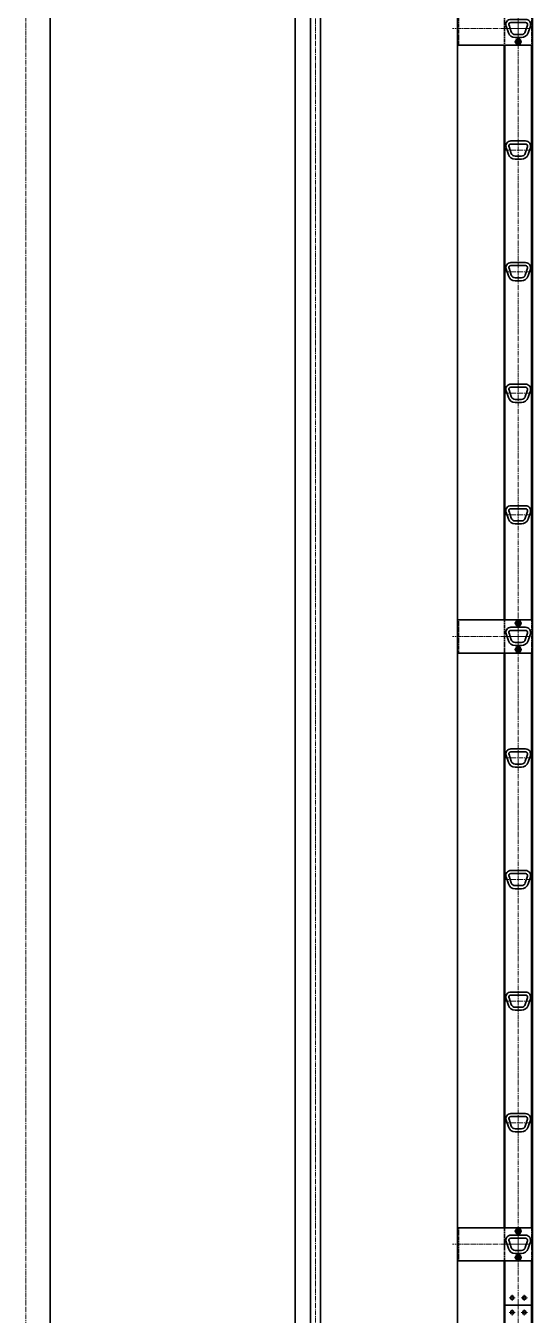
# Model space of a CAD drawing. Header units: millimetres. Extents: x -67280 to 67280, y -47520 to 47520.
# Drawn here: x 18142 to 19394, y 13115 to 16297 of the extents above; entities that cross this region are included whole.
import ezdxf

# ---------------------------------------------------------------- set-up
doc = ezdxf.new("R2010")
doc.units = ezdxf.units.MM
doc.linetypes.add('点画线', pattern=[18, 12, -2, 2, -2])
doc.linetypes.add('虚线', pattern=[2, 1, -1])
for name, color, linetype, lineweight in [('EB0', 7, 'Continuous', 35), ('EB0_1', 7, 'Continuous', 35), ('中心线层', 1, '点画线', 18), ('尺寸线层', 4, 'Continuous', 18), ('粗实线层', 7, 'Continuous', 35), ('细实线层', 3, 'Continuous', 18), ('虚线层', 100, '虚线', 18)]:
    doc.layers.add(name, color=color, linetype=linetype, lineweight=lineweight)

# ---------------------------------------------------------------- blocks, each defined once
blk = doc.blocks.new('*X1468')
at = {"layer": 'EB0'}
for p, q in [((115, 4650), (185, 4650)), ((115, 4650), (115, 4541)), ((117, 4650), (117, 4541)), ((183, 4650), (183, 4541)), ((185, 4650), (185, -150))]:
    blk.add_line(p, q, dxfattribs=at)
for centre in [(135, 4632), (165, 4632)]:
    blk.add_circle(centre, 4.5, dxfattribs=at)
at = {"layer": '中心线层', "linetype": '点画线', "lineweight": 18}
for p, q in [((150, 4653), (150, -153)), ((127.5, 4632), (142.5, 4632)), ((135, 4639.5), (135, 4624.5)), ((172.5, 4632), (157.5, 4632)), ((165, 4639.5), (165, 4624.5))]:
    blk.add_line(p, q, dxfattribs=at)
blk = doc.blocks.new('*X1498')
at = {"layer": 'EB0'}
for p, q in [((-29.9, 6), (-24.4, -10.5)), ((-22.8, 8.4), (-17.3, -8.2)), ((18.1, 22.5), (-18.1, 22.5)), ((-18.1, 15), (18.1, 15)), ((17.3, -8.2), (22.8, 8.4)), ((24.4, -10.5), (29.9, 6)), ((-7.8, -15), (7.8, -15)), ((-7.8, -22.5), (7.8, -22.5))]:
    blk.add_line(p, q, dxfattribs=at)
for centre, radius, start, end in [((-18.1, 10), 12.5, 90, 198.4349), ((-18.1, 10), 5, 90, 198.4349), ((18.1, 10), 12.5, 341.5651, 90), ((18.1, 10), 5, 341.5651, 90), ((-7.8, -5), 17.5, 198.4349, 270), ((-7.8, -5), 10, 198.4349, 270), ((7.8, -5), 10, 270, 341.5651), ((7.8, -5), 17.5, 270, 341.5651)]:
    blk.add_arc(centre, radius, start, end, dxfattribs=at)
at = {"layer": '中心线层', "linetype": '点画线', "lineweight": 18}
blk.add_line((-35.6, 0), (36.9, 0), dxfattribs=at)
blk = doc.blocks.new('*X1499')
at = {"layer": 'EB0'}
for p, q in [((-29.9, 6), (-24.4, -10.5)), ((-22.8, 8.4), (-17.3, -8.2)), ((18.1, 22.5), (-18.1, 22.5)), ((-18.1, 15), (18.1, 15)), ((17.3, -8.2), (22.8, 8.4)), ((24.4, -10.5), (29.9, 6)), ((-7.8, -15), (7.8, -15)), ((-7.8, -22.5), (7.8, -22.5))]:
    blk.add_line(p, q, dxfattribs=at)
for centre, radius, start, end in [((-18.1, 10), 12.5, 90, 198.4349), ((-18.1, 10), 5, 90, 198.4349), ((18.1, 10), 12.5, 341.5651, 90), ((18.1, 10), 5, 341.5651, 90), ((-7.8, -5), 17.5, 198.4349, 270), ((-7.8, -5), 10, 198.4349, 270), ((7.8, -5), 10, 270, 341.5651), ((7.8, -5), 17.5, 270, 341.5651)]:
    blk.add_arc(centre, radius, start, end, dxfattribs=at)
at = {"layer": '中心线层', "linetype": '点画线', "lineweight": 18}
blk.add_line((-35.6, 0), (36.9, 0), dxfattribs=at)
blk = doc.blocks.new('*X1500')
at = {"layer": 'EB0'}
for p, q in [((-29.9, 6), (-24.4, -10.5)), ((-22.8, 8.4), (-17.3, -8.2)), ((18.1, 22.5), (-18.1, 22.5)), ((-18.1, 15), (18.1, 15)), ((17.3, -8.2), (22.8, 8.4)), ((24.4, -10.5), (29.9, 6)), ((-7.8, -15), (7.8, -15)), ((-7.8, -22.5), (7.8, -22.5))]:
    blk.add_line(p, q, dxfattribs=at)
for centre, radius, start, end in [((-18.1, 10), 12.5, 90, 198.4349), ((-18.1, 10), 5, 90, 198.4349), ((18.1, 10), 12.5, 341.5651, 90), ((18.1, 10), 5, 341.5651, 90), ((-7.8, -5), 17.5, 198.4349, 270), ((-7.8, -5), 10, 198.4349, 270), ((7.8, -5), 10, 270, 341.5651), ((7.8, -5), 17.5, 270, 341.5651)]:
    blk.add_arc(centre, radius, start, end, dxfattribs=at)
at = {"layer": '中心线层', "linetype": '点画线', "lineweight": 18}
blk.add_line((-35.6, 0), (36.9, 0), dxfattribs=at)
blk = doc.blocks.new('*X1501')
at = {"layer": 'EB0'}
for p, q in [((-29.9, 6), (-24.4, -10.5)), ((-22.8, 8.4), (-17.3, -8.2)), ((18.1, 22.5), (-18.1, 22.5)), ((-18.1, 15), (18.1, 15)), ((17.3, -8.2), (22.8, 8.4)), ((24.4, -10.5), (29.9, 6)), ((-7.8, -15), (7.8, -15)), ((-7.8, -22.5), (7.8, -22.5))]:
    blk.add_line(p, q, dxfattribs=at)
for centre, radius, start, end in [((-18.1, 10), 12.5, 90, 198.4349), ((-18.1, 10), 5, 90, 198.4349), ((18.1, 10), 12.5, 341.5651, 90), ((18.1, 10), 5, 341.5651, 90), ((-7.8, -5), 17.5, 198.4349, 270), ((-7.8, -5), 10, 198.4349, 270), ((7.8, -5), 10, 270, 341.5651), ((7.8, -5), 17.5, 270, 341.5651)]:
    blk.add_arc(centre, radius, start, end, dxfattribs=at)
at = {"layer": '中心线层', "linetype": '点画线', "lineweight": 18}
blk.add_line((-35.6, 0), (36.9, 0), dxfattribs=at)
blk = doc.blocks.new('*X1502')
at = {"layer": 'EB0'}
for p, q in [((-29.9, 6), (-24.4, -10.5)), ((-22.8, 8.4), (-17.3, -8.2)), ((18.1, 22.5), (-18.1, 22.5)), ((-18.1, 15), (18.1, 15)), ((17.3, -8.2), (22.8, 8.4)), ((24.4, -10.5), (29.9, 6)), ((-7.8, -15), (7.8, -15)), ((-7.8, -22.5), (7.8, -22.5))]:
    blk.add_line(p, q, dxfattribs=at)
for centre, radius, start, end in [((-18.1, 10), 12.5, 90, 198.4349), ((-18.1, 10), 5, 90, 198.4349), ((18.1, 10), 12.5, 341.5651, 90), ((18.1, 10), 5, 341.5651, 90), ((-7.8, -5), 17.5, 198.4349, 270), ((-7.8, -5), 10, 198.4349, 270), ((7.8, -5), 10, 270, 341.5651), ((7.8, -5), 17.5, 270, 341.5651)]:
    blk.add_arc(centre, radius, start, end, dxfattribs=at)
at = {"layer": '中心线层', "linetype": '点画线', "lineweight": 18}
blk.add_line((-35.6, 0), (36.9, 0), dxfattribs=at)
blk = doc.blocks.new('*X1503')
at = {"layer": 'EB0'}
for p, q in [((-29.9, 6), (-24.4, -10.5)), ((-22.8, 8.4), (-17.3, -8.2)), ((18.1, 22.5), (-18.1, 22.5)), ((-18.1, 15), (18.1, 15)), ((17.3, -8.2), (22.8, 8.4)), ((24.4, -10.5), (29.9, 6)), ((-7.8, -15), (7.8, -15)), ((-7.8, -22.5), (7.8, -22.5))]:
    blk.add_line(p, q, dxfattribs=at)
for centre, radius, start, end in [((-18.1, 10), 12.5, 90, 198.4349), ((-18.1, 10), 5, 90, 198.4349), ((18.1, 10), 12.5, 341.5651, 90), ((18.1, 10), 5, 341.5651, 90), ((-7.8, -5), 17.5, 198.4349, 270), ((-7.8, -5), 10, 198.4349, 270), ((7.8, -5), 10, 270, 341.5651), ((7.8, -5), 17.5, 270, 341.5651)]:
    blk.add_arc(centre, radius, start, end, dxfattribs=at)
at = {"layer": '中心线层', "linetype": '点画线', "lineweight": 18}
blk.add_line((-35.6, 0), (36.9, 0), dxfattribs=at)
blk = doc.blocks.new('*X1504')
at = {"layer": 'EB0'}
for p, q in [((-29.9, 6), (-24.4, -10.5)), ((-22.8, 8.4), (-17.3, -8.2)), ((18.1, 22.5), (-18.1, 22.5)), ((-18.1, 15), (18.1, 15)), ((17.3, -8.2), (22.8, 8.4)), ((24.4, -10.5), (29.9, 6)), ((-7.8, -15), (7.8, -15)), ((-7.8, -22.5), (7.8, -22.5))]:
    blk.add_line(p, q, dxfattribs=at)
for centre, radius, start, end in [((-18.1, 10), 12.5, 90, 198.4349), ((-18.1, 10), 5, 90, 198.4349), ((18.1, 10), 12.5, 341.5651, 90), ((18.1, 10), 5, 341.5651, 90), ((-7.8, -5), 17.5, 198.4349, 270), ((-7.8, -5), 10, 198.4349, 270), ((7.8, -5), 10, 270, 341.5651), ((7.8, -5), 17.5, 270, 341.5651)]:
    blk.add_arc(centre, radius, start, end, dxfattribs=at)
at = {"layer": '中心线层', "linetype": '点画线', "lineweight": 18}
blk.add_line((-35.6, 0), (36.9, 0), dxfattribs=at)
blk = doc.blocks.new('*X1505')
at = {"layer": 'EB0'}
for p, q in [((-29.9, 6), (-24.4, -10.5)), ((-22.8, 8.4), (-17.3, -8.2)), ((18.1, 22.5), (-18.1, 22.5)), ((-18.1, 15), (18.1, 15)), ((17.3, -8.2), (22.8, 8.4)), ((24.4, -10.5), (29.9, 6)), ((-7.8, -15), (7.8, -15)), ((-7.8, -22.5), (7.8, -22.5))]:
    blk.add_line(p, q, dxfattribs=at)
for centre, radius, start, end in [((-18.1, 10), 12.5, 90, 198.4349), ((-18.1, 10), 5, 90, 198.4349), ((18.1, 10), 12.5, 341.5651, 90), ((18.1, 10), 5, 341.5651, 90), ((-7.8, -5), 17.5, 198.4349, 270), ((-7.8, -5), 10, 198.4349, 270), ((7.8, -5), 10, 270, 341.5651), ((7.8, -5), 17.5, 270, 341.5651)]:
    blk.add_arc(centre, radius, start, end, dxfattribs=at)
at = {"layer": '中心线层', "linetype": '点画线', "lineweight": 18}
blk.add_line((-35.6, 0), (36.9, 0), dxfattribs=at)
blk = doc.blocks.new('*X1506')
at = {"layer": 'EB0'}
for p, q in [((-29.9, 6), (-24.4, -10.5)), ((-22.8, 8.4), (-17.3, -8.2)), ((18.1, 22.5), (-18.1, 22.5)), ((-18.1, 15), (18.1, 15)), ((17.3, -8.2), (22.8, 8.4)), ((24.4, -10.5), (29.9, 6)), ((-7.8, -15), (7.8, -15)), ((-7.8, -22.5), (7.8, -22.5))]:
    blk.add_line(p, q, dxfattribs=at)
for centre, radius, start, end in [((-18.1, 10), 12.5, 90, 198.4349), ((-18.1, 10), 5, 90, 198.4349), ((18.1, 10), 12.5, 341.5651, 90), ((18.1, 10), 5, 341.5651, 90), ((-7.8, -5), 17.5, 198.4349, 270), ((-7.8, -5), 10, 198.4349, 270), ((7.8, -5), 10, 270, 341.5651), ((7.8, -5), 17.5, 270, 341.5651)]:
    blk.add_arc(centre, radius, start, end, dxfattribs=at)
at = {"layer": '中心线层', "linetype": '点画线', "lineweight": 18}
blk.add_line((-35.6, 0), (36.9, 0), dxfattribs=at)
blk = doc.blocks.new('*X1507')
at = {"layer": 'EB0'}
for p, q in [((-29.9, 6), (-24.4, -10.5)), ((-22.8, 8.4), (-17.3, -8.2)), ((18.1, 22.5), (-18.1, 22.5)), ((-18.1, 15), (18.1, 15)), ((17.3, -8.2), (22.8, 8.4)), ((24.4, -10.5), (29.9, 6)), ((-7.8, -15), (7.8, -15)), ((-7.8, -22.5), (7.8, -22.5))]:
    blk.add_line(p, q, dxfattribs=at)
for centre, radius, start, end in [((-18.1, 10), 12.5, 90, 198.4349), ((-18.1, 10), 5, 90, 198.4349), ((18.1, 10), 12.5, 341.5651, 90), ((18.1, 10), 5, 341.5651, 90), ((-7.8, -5), 17.5, 198.4349, 270), ((-7.8, -5), 10, 198.4349, 270), ((7.8, -5), 10, 270, 341.5651), ((7.8, -5), 17.5, 270, 341.5651)]:
    blk.add_arc(centre, radius, start, end, dxfattribs=at)
at = {"layer": '中心线层', "linetype": '点画线', "lineweight": 18}
blk.add_line((-35.6, 0), (36.9, 0), dxfattribs=at)
blk = doc.blocks.new('*X1508')
at = {"layer": 'EB0'}
for p, q in [((-29.9, 6), (-24.4, -10.5)), ((-22.8, 8.4), (-17.3, -8.2)), ((18.1, 22.5), (-18.1, 22.5)), ((-18.1, 15), (18.1, 15)), ((17.3, -8.2), (22.8, 8.4)), ((24.4, -10.5), (29.9, 6)), ((-7.8, -15), (7.8, -15)), ((-7.8, -22.5), (7.8, -22.5))]:
    blk.add_line(p, q, dxfattribs=at)
for centre, radius, start, end in [((-18.1, 10), 12.5, 90, 198.4349), ((-18.1, 10), 5, 90, 198.4349), ((18.1, 10), 12.5, 341.5651, 90), ((18.1, 10), 5, 341.5651, 90), ((-7.8, -5), 17.5, 198.4349, 270), ((-7.8, -5), 10, 198.4349, 270), ((7.8, -5), 10, 270, 341.5651), ((7.8, -5), 17.5, 270, 341.5651)]:
    blk.add_arc(centre, radius, start, end, dxfattribs=at)
at = {"layer": '中心线层', "linetype": '点画线', "lineweight": 18}
blk.add_line((-35.6, 0), (36.9, 0), dxfattribs=at)
blk = doc.blocks.new('*X1514')
at = {"layer": 'EB0_1'}
for p, q in [((-150, -41), (-150, 41)), ((35, 41), (-150, 41)), ((35, -41), (35, 41)), ((-29.9, 6), (-24.4, -10.5)), ((18.1, 22.5), (-18.1, 22.5)), ((24.4, -10.5), (29.9, 6)), ((-7.8, -22.5), (7.8, -22.5)), ((35, -41), (-150, -41))]:
    blk.add_line(p, q, dxfattribs=at)
for centre in [(0, 32.5), (0, -32.5)]:
    blk.add_circle(centre, 4.5, dxfattribs=at)
for centre, radius, start, end in [((-18.1, 10), 12.5, 90, 198.4349), ((18.1, 10), 12.5, 341.5651, 90), ((-7.8, -5), 17.5, 198.4349, 270), ((7.8, -5), 17.5, 270, 341.5651)]:
    blk.add_arc(centre, radius, start, end, dxfattribs=at)
at = {"layer": '中心线层', "linetype": '点画线', "lineweight": 18}
for p, q in [((-7.5, 32.5), (7.5, 32.5)), ((0, 25), (0, 40)), ((22, 0), (-162.2, 0)), ((-35.6, 0), (36.9, 0)), ((0, -40), (0, -25)), ((-7.5, -32.5), (7.5, -32.5))]:
    blk.add_line(p, q, dxfattribs=at)
at = {"layer": '中心线层'}
blk.add_line((0, -41), (0, 41), dxfattribs=at)
at = {"layer": '虚线层'}
blk.add_line((-147, -41), (-147, 41), dxfattribs=at)
blk = doc.blocks.new('*X1515')
at = {"layer": '中心线层', "linetype": '点画线', "lineweight": 18}
for p, q in [((-9.1, 0), (9.1, 0)), ((0, 9.1), (0, -9.1))]:
    blk.add_line(p, q, dxfattribs=at)
at = {"layer": '粗实线层'}
for p, q in [((-7.5, 0), (-3.8, 6.5)), ((-7.5, 0), (-3.8, -6.5)), ((3.8, 6.5), (-3.8, 6.5)), ((7.5, 0), (3.8, 6.5)), ((7.5, 0), (3.8, -6.5)), ((3.8, -6.5), (-3.8, -6.5))]:
    blk.add_line(p, q, dxfattribs=at)
for radius in [6.5, 3.4]:
    blk.add_circle((0, 0), radius, dxfattribs=at)
at = {"layer": '细实线层'}
blk.add_arc((0, 0), 4, 170, 100, dxfattribs=at)
blk = doc.blocks.new('*X1516')
at = {"layer": '中心线层', "linetype": '点画线', "lineweight": 18}
for p, q in [((-9.1, 0), (9.1, 0)), ((0, 9.1), (0, -9.1))]:
    blk.add_line(p, q, dxfattribs=at)
at = {"layer": '粗实线层'}
for p, q in [((-7.5, 0), (-3.8, 6.5)), ((-7.5, 0), (-3.8, -6.5)), ((3.8, 6.5), (-3.8, 6.5)), ((7.5, 0), (3.8, 6.5)), ((7.5, 0), (3.8, -6.5)), ((3.8, -6.5), (-3.8, -6.5))]:
    blk.add_line(p, q, dxfattribs=at)
for radius in [6.5, 3.4]:
    blk.add_circle((0, 0), radius, dxfattribs=at)
at = {"layer": '细实线层'}
blk.add_arc((0, 0), 4, 170, 100, dxfattribs=at)
blk = doc.blocks.new('*X1517')
at = {"layer": 'EB0_1'}
for p, q in [((-150, -41), (-150, 41)), ((35, 41), (-150, 41)), ((35, -41), (35, 41)), ((-29.9, 6), (-24.4, -10.5)), ((18.1, 22.5), (-18.1, 22.5)), ((24.4, -10.5), (29.9, 6)), ((-7.8, -22.5), (7.8, -22.5)), ((35, -41), (-150, -41))]:
    blk.add_line(p, q, dxfattribs=at)
for centre in [(0, 32.5), (0, -32.5)]:
    blk.add_circle(centre, 4.5, dxfattribs=at)
for centre, radius, start, end in [((-18.1, 10), 12.5, 90, 198.4349), ((18.1, 10), 12.5, 341.5651, 90), ((-7.8, -5), 17.5, 198.4349, 270), ((7.8, -5), 17.5, 270, 341.5651)]:
    blk.add_arc(centre, radius, start, end, dxfattribs=at)
at = {"layer": '中心线层', "linetype": '点画线', "lineweight": 18}
for p, q in [((-7.5, 32.5), (7.5, 32.5)), ((0, 25), (0, 40)), ((22, 0), (-162.2, 0)), ((-35.6, 0), (36.9, 0)), ((0, -40), (0, -25)), ((-7.5, -32.5), (7.5, -32.5))]:
    blk.add_line(p, q, dxfattribs=at)
at = {"layer": '中心线层'}
blk.add_line((0, -41), (0, 41), dxfattribs=at)
at = {"layer": '虚线层'}
blk.add_line((-147, -41), (-147, 41), dxfattribs=at)
blk = doc.blocks.new('*X1518')
at = {"layer": '中心线层', "linetype": '点画线', "lineweight": 18}
for p, q in [((-9.1, 0), (9.1, 0)), ((0, 9.1), (0, -9.1))]:
    blk.add_line(p, q, dxfattribs=at)
at = {"layer": '粗实线层'}
for p, q in [((-7.5, 0), (-3.8, 6.5)), ((-7.5, 0), (-3.8, -6.5)), ((3.8, 6.5), (-3.8, 6.5)), ((7.5, 0), (3.8, 6.5)), ((7.5, 0), (3.8, -6.5)), ((3.8, -6.5), (-3.8, -6.5))]:
    blk.add_line(p, q, dxfattribs=at)
for radius in [6.5, 3.4]:
    blk.add_circle((0, 0), radius, dxfattribs=at)
at = {"layer": '细实线层'}
blk.add_arc((0, 0), 4, 170, 100, dxfattribs=at)
blk = doc.blocks.new('*X1519')
at = {"layer": '中心线层', "linetype": '点画线', "lineweight": 18}
for p, q in [((-9.1, 0), (9.1, 0)), ((0, 9.1), (0, -9.1))]:
    blk.add_line(p, q, dxfattribs=at)
at = {"layer": '粗实线层'}
for p, q in [((-7.5, 0), (-3.8, 6.5)), ((-7.5, 0), (-3.8, -6.5)), ((3.8, 6.5), (-3.8, 6.5)), ((7.5, 0), (3.8, 6.5)), ((7.5, 0), (3.8, -6.5)), ((3.8, -6.5), (-3.8, -6.5))]:
    blk.add_line(p, q, dxfattribs=at)
for radius in [6.5, 3.4]:
    blk.add_circle((0, 0), radius, dxfattribs=at)
at = {"layer": '细实线层'}
blk.add_arc((0, 0), 4, 170, 100, dxfattribs=at)
blk = doc.blocks.new('*X1520')
at = {"layer": 'EB0_1'}
for p, q in [((-150, -41), (-150, 41)), ((35, 41), (-150, 41)), ((35, -41), (35, 41)), ((-29.9, 6), (-24.4, -10.5)), ((18.1, 22.5), (-18.1, 22.5)), ((24.4, -10.5), (29.9, 6)), ((-7.8, -22.5), (7.8, -22.5)), ((35, -41), (-150, -41))]:
    blk.add_line(p, q, dxfattribs=at)
for centre in [(0, 32.5), (0, -32.5)]:
    blk.add_circle(centre, 4.5, dxfattribs=at)
for centre, radius, start, end in [((-18.1, 10), 12.5, 90, 198.4349), ((18.1, 10), 12.5, 341.5651, 90), ((-7.8, -5), 17.5, 198.4349, 270), ((7.8, -5), 17.5, 270, 341.5651)]:
    blk.add_arc(centre, radius, start, end, dxfattribs=at)
at = {"layer": '中心线层', "linetype": '点画线', "lineweight": 18}
for p, q in [((-7.5, 32.5), (7.5, 32.5)), ((0, 25), (0, 40)), ((22, 0), (-162.2, 0)), ((-35.6, 0), (36.9, 0)), ((0, -40), (0, -25)), ((-7.5, -32.5), (7.5, -32.5))]:
    blk.add_line(p, q, dxfattribs=at)
at = {"layer": '中心线层'}
blk.add_line((0, -41), (0, 41), dxfattribs=at)
at = {"layer": '虚线层'}
blk.add_line((-147, -41), (-147, 41), dxfattribs=at)
blk = doc.blocks.new('*X1522')
at = {"layer": '中心线层', "linetype": '点画线', "lineweight": 18}
for p, q in [((-9.1, 0), (9.1, 0)), ((0, 9.1), (0, -9.1))]:
    blk.add_line(p, q, dxfattribs=at)
at = {"layer": '粗实线层'}
for p, q in [((-7.5, 0), (-3.8, 6.5)), ((-7.5, 0), (-3.8, -6.5)), ((3.8, 6.5), (-3.8, 6.5)), ((7.5, 0), (3.8, 6.5)), ((7.5, 0), (3.8, -6.5)), ((3.8, -6.5), (-3.8, -6.5))]:
    blk.add_line(p, q, dxfattribs=at)
for radius in [6.5, 3.4]:
    blk.add_circle((0, 0), radius, dxfattribs=at)
at = {"layer": '细实线层'}
blk.add_arc((0, 0), 4, 170, 100, dxfattribs=at)
blk = doc.blocks.new('*X1497')
at = {"layer": 'EB0'}
for p, q in [((185, 4650), (185, -150)), ((115, 2959), (115, 1541)), ((117, 2959), (117, 1541)), ((183, 2959), (183, 1541)), ((115, 1459), (115, 41)), ((117, 1459), (117, 41)), ((183, 1459), (183, 41)), ((115, -41), (115, -150)), ((117, -41), (117, -150)), ((183, -41), (183, -150)), ((115, -150), (185, -150))]:
    blk.add_line(p, q, dxfattribs=at)
for centre in [(150, 2967.5), (150, 1532.5), (150, 1467.5), (150, 32.5), (150, -32.5), (135, -132), (165, -132)]:
    blk.add_circle(centre, 4.5, dxfattribs=at)
at = {"layer": '中心线层', "linetype": '点画线', "lineweight": 18}
for p, q in [((150, 4653), (150, -153)), ((142.5, 2967.5), (157.5, 2967.5)), ((142.5, 1532.5), (157.5, 1532.5)), ((150, 1525), (150, 1540)), ((142.5, 1467.5), (157.5, 1467.5)), ((150, 1460), (150, 1475)), ((142.5, 32.5), (157.5, 32.5)), ((150, 25), (150, 40)), ((150, -40), (150, -25)), ((142.5, -32.5), (157.5, -32.5)), ((135, -139.5), (135, -124.5)), ((165, -139.5), (165, -124.5)), ((142.5, -132), (127.5, -132)), ((157.5, -132), (172.5, -132))]:
    blk.add_line(p, q, dxfattribs=at)
at = {"layer": '虚线层', "linetype": '虚线', "lineweight": 18}
for p, q in [((115, 3041), (115, 2959)), ((117, 3041), (117, 2959)), ((183, 3041), (183, 2959)), ((115, 1541), (115, 1459)), ((117, 1541), (117, 1459)), ((183, 1541), (183, 1459)), ((115, 41), (115, -41)), ((117, 41), (117, -41)), ((183, 41), (183, -41))]:
    blk.add_line(p, q, dxfattribs=at)
at = {"layer": 'EB0'}
for name, p in [('*X1508', (150, 3000)), ('*X1507', (150, 2700)), ('*X1506', (150, 2400)), ('*X1505', (150, 2100)), ('*X1504', (150, 1800)), ('*X1503', (150, 1500)), ('*X1502', (150, 1200)), ('*X1501', (150, 900)), ('*X1500', (150, 600)), ('*X1499', (150, 300)), ('*X1498', (150, 0))]:
    blk.add_blockref(name, p, dxfattribs=at)
at = {"layer": '粗实线层'}
for name, p in [('*X1520', (150, 3000)), ('*X1517', (150, 1500)), ('*X1514', (150, 0))]:
    blk.add_blockref(name, p, dxfattribs=at)
for points in [[(157.5, 2967.5), (156.8, 2968.7), (156.8, 2968.7), (155.6, 2970.7), (155.6, 2970.7), (153.8, 2974), (153.8, 2974), (150, 2974), (150, 2974), (146.2, 2974), (146.2, 2974), (144.4, 2970.7), (144.4, 2970.7), (143.2, 2968.7), (143.2, 2968.7), (142.5, 2967.5), (142.5, 2967.5), (144.4, 2964.2), (144.4, 2964.2), (146.2, 2961), (146.2, 2961), (150, 2961), (150, 2961), (153.8, 2961), (153.8, 2961), (155.6, 2964.2), (155.6, 2964.2)], [(157.5, 1532.5), (156.8, 1533.7), (156.8, 1533.7), (155.6, 1535.7), (155.6, 1535.7), (153.8, 1539), (153.8, 1539), (150, 1539), (150, 1539), (146.2, 1539), (146.2, 1539), (144.4, 1535.7), (144.4, 1535.7), (143.2, 1533.7), (143.2, 1533.7), (142.5, 1532.5), (142.5, 1532.5), (144.4, 1529.2), (144.4, 1529.2), (146.2, 1526), (146.2, 1526), (150, 1526), (150, 1526), (153.8, 1526), (153.8, 1526), (155.6, 1529.2), (155.6, 1529.2)], [(157.5, 1467.5), (156.8, 1468.7), (156.8, 1468.7), (155.6, 1470.7), (155.6, 1470.7), (153.8, 1474), (153.8, 1474), (150, 1474), (150, 1474), (146.2, 1474), (146.2, 1474), (144.4, 1470.7), (144.4, 1470.7), (143.2, 1468.7), (143.2, 1468.7), (142.5, 1467.5), (142.5, 1467.5), (144.4, 1464.2), (144.4, 1464.2), (146.2, 1461), (146.2, 1461), (150, 1461), (150, 1461), (153.8, 1461), (153.8, 1461), (155.6, 1464.2), (155.6, 1464.2)], [(157.5, 32.5), (156.8, 33.7), (156.8, 33.7), (155.6, 35.7), (155.6, 35.7), (153.8, 39), (153.8, 39), (150, 39), (150, 39), (146.2, 39), (146.2, 39), (144.4, 35.7), (144.4, 35.7), (143.2, 33.7), (143.2, 33.7), (142.5, 32.5), (142.5, 32.5), (144.4, 29.2), (144.4, 29.2), (146.2, 26), (146.2, 26), (150, 26), (150, 26), (153.8, 26), (153.8, 26), (155.6, 29.2), (155.6, 29.2)], [(157.5, -32.5), (156.8, -31.3), (156.8, -31.3), (155.6, -29.3), (155.6, -29.3), (153.8, -26), (153.8, -26), (150, -26), (150, -26), (146.2, -26), (146.2, -26), (144.4, -29.3), (144.4, -29.3), (143.2, -31.3), (143.2, -31.3), (142.5, -32.5), (142.5, -32.5), (144.4, -35.8), (144.4, -35.8), (146.2, -39), (146.2, -39), (150, -39), (150, -39), (153.8, -39), (153.8, -39), (155.6, -35.8), (155.6, -35.8)]]:
    blk.add_wipeout(points).dxf.layer = '粗实线层'
for name, p in [('*X1522', (150, 2967.5)), ('*X1518', (150, 1532.5)), ('*X1519', (150, 1467.5)), ('*X1515', (150, 32.5)), ('*X1516', (150, -32.5))]:
    blk.add_blockref(name, p, dxfattribs=at)
blk = doc.blocks.new('*X1467')
at = {"layer": 'EB0_1'}
for p, q in [((0, -10414), (0, -95)), ((37.5, -10523), (37.5, -95)), ((62.5, -10523), (62.5, -95)), ((400, -10414), (400, -95))]:
    blk.add_line(p, q, dxfattribs=at)
at = {"layer": '中心线层'}
blk.add_line((50, -10610), (50, -42.6), dxfattribs=at)
at = {"layer": '粗实线层'}
blk.add_blockref('*X1468', (400, -9979), dxfattribs=at)
blk.add_blockref('*X1497', (400, -5179), dxfattribs=at)
blk = doc.blocks.new('*X1439')
at = {"layer": 'EB0'}
blk.add_blockref('*X1467', (3495, 10514), dxfattribs=at)

msp = doc.modelspace()

# ---------------------------------------------------------------- linework, layer by layer
at = {"layer": 'EB0'}
msp.add_line((18202.031, 7599.786), (18202.031, 18849.786), dxfattribs=at)
at = {"layer": '中心线层'}
msp.add_line((18142.031, 7596.786), (18142.031, 18852.786), dxfattribs=at)
at = {"layer": '尺寸线层'}
msp.add_line((18202.031, 7599.786), (18202.031, 18849.786), dxfattribs=at)

# ---------------------------------------------------------------- next in the draw order: block references
msp.add_blockref('*X1439', (15312.039, 7954.786), dxfattribs=at)

doc.saveas('drawing.dxf')
